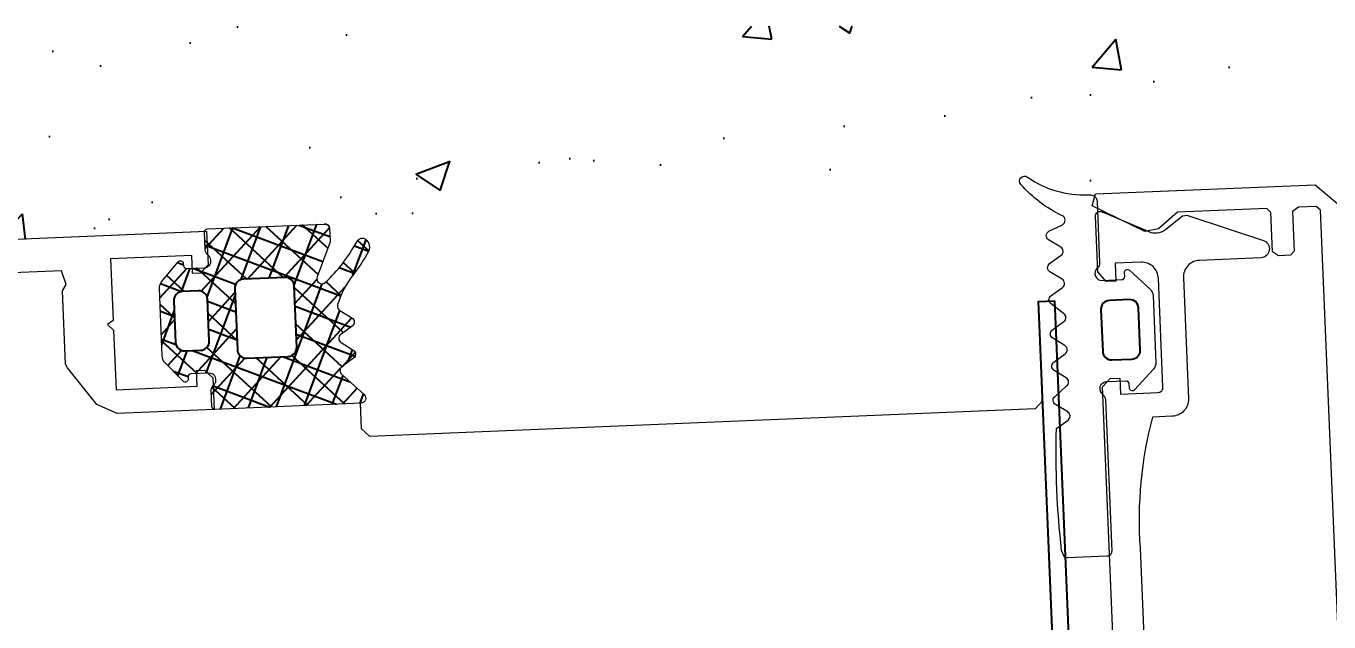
# Model space of a CAD drawing. Header units: millimetres. Extents: x -8689834 to 9419935, y 0 to 135940.
# Drawn here: x -52749.2 to -52669.1, y 114811.7 to 114848.3 of the extents above; entities that cross this region are included whole.
import ezdxf
from ezdxf import colors
from ezdxf.entities.mleader import LeaderData, LeaderLine
from ezdxf.math import Vec2, Vec3

# ---------------------------------------------------------------- set-up
doc = ezdxf.new("R2010")
doc.units = ezdxf.units.MM
doc.header["$MEASUREMENT"] = 0
doc.layers.get('0').update_dxf_attribs({"color": 250, "lineweight": 9})
doc.layers.add('АР_новое окно', color=155, linetype='Continuous')
doc.layers.add('Тонкая', color=7, linetype='Continuous')
for name, color, linetype, lineweight in [('АР_Окна', 4, 'Continuous', 0), ('АР_Отметки', 250, 'Continuous', 15), ('АР_Сущ Несущая стена', 216, 'Continuous', 30)]:
    doc.layers.add(name, color=color, linetype=linetype, lineweight=lineweight)
doc.layers.get('0').freeze()
doc.styles.add('ISOCPEUR', font='isocpeur.ttf', dxfattribs={"width": 0.7})

# ---------------------------------------------------------------- blocks, each defined once
blk = doc.blocks.new('_DotSmall')
at = {"color": 0, "linetype": 'ByBlock', "const_width": 0.5}
blk.add_lwpolyline([(-0.0625, 0, 1), (0.0625, 0, 1)], format="xyb", close=True, dxfattribs=at)
blk = doc.blocks.new('стойка витр.')
h = blk.add_hatch()
h.set_pattern_fill('ANSI37', scale=0.5, angle=-69.23283665521843)
h.set_pattern_definition([(335.7671633447816, (-69115.31625940584, 318510.9409690977), (0.6515825639889636, 1.447617495164233), []), (65.76716334478155, (-69115.31625940584, 318510.9409690977), (-1.447617495164233, 0.6515825639889636), [])])
edge = h.paths.add_edge_path()
edge.add_line((-22.69442369043827, 14.13646889062511), (-23.03581465108437, 15.03674084689555))
edge.add_arc((-23.43472203482704, 14.88552442783714), 0.426606969231953, 20.76054121617168, 72.29995807937499)
edge.add_arc((-23.17519432072194, 15.69843630689562), 0.4267278803337561, 110.7639791014305, 252.28796188313498, ccw=False)
edge.add_line((-23.32647754022037, 16.09744767434313), (-22.30045238576713, 16.48652534212306))
edge.add_arc((-22.23557122191811, 16.31559297980009), 0.1828317202011609, 20.74895968860318, 110.7853670150393, ccw=False)
edge.add_line((-22.06459766681655, 16.38036551539699), (-22.02136925791274, 16.26636916297139))
edge.add_arc((-21.85036169383434, 16.33121481389334), 0.1828894349477776, 200.7666051414026, 335.7779732891441)
edge.add_line((-21.68357339510112, 16.25618009645405), (-21.08991230116226, 17.78525728297245))
edge.add_arc((-21.70321396183568, 17.95657679537892), 0.6367804192309714, 344.3928406199507, 381.7248777476984)
edge.add_line((-21.1116628201562, 18.19228116337763), (-22.58147269752226, 22.06827310883818))
edge.add_arc((-23.18057156739388, 21.852472630542), 0.6367804192296693, 19.80944894391843, 57.14148607166609)
edge.add_line((-22.83507592984824, 22.38737642259366), (-24.29334917705273, 23.13834224954917))
edge.add_arc((-24.36844682475663, 22.97158227615987), 0.1828894349476184, 65.75635339884347, 200.7677215648203)
edge.add_line((-24.53945312526776, 22.90673329312267), (-24.49622471639304, 22.79273694081348))
edge.add_arc((-24.66715707872659, 22.7278557770023), 0.1828317201976129, -69.25104032206309, 20.78536700277641, ccw=False)
edge.add_line((-24.60238454316277, 22.55688222189201), (-25.62840969761601, 22.16780455411208))
edge.add_arc((-25.77973726672901, 22.56679910380675), 0.4267278803402734, 149.2463648073436, 290.7703475895543, ccw=False)
edge.add_arc((-26.51302534269302, 23.00322659508151), 0.4266069692186295, 329.2343686070108, 380.7737854734352)
edge.add_line((-26.11415292418678, 23.1545352198882), (-26.50320860397187, 24.18050239048171))
edge.add_arc((-26.6741821590871, 24.11572985494814), 0.1828317201915107, 20.74895966852365, 110.7853670116034)
edge.add_line((-26.73906332292245, 24.28666221726598), (-33.46508004333009, 21.73609814226074))
edge.add_arc((-33.37260125833668, 21.44478009969028), 0.3056444463767395, 107.6120180140902, 200.6882886899978)
edge.add_line((-33.6585366082727, 21.33680091994756), (-33.39916615508264, 20.65282280623796))
edge.add_arc((-33.11489203283651, 20.76049792175978), 0.3039830703862393, 200.7452912846324, 225.8123610097134)
edge.add_line((-33.32677140043234, 20.54252351805917), (-31.79381202385412, 18.90709041146329))
edge.add_arc((-32.0063560722166, 18.68866847666476), 0.3047673113958362, -108.86283880448178, 45.781400895661875, ccw=False)
edge.add_arc((-28.70749382052437, 27.75544220980088), 9.952967568180252, 231.9543329511108, 250.0411665169116, ccw=False)
edge.add_arc((-35.13741779119496, 19.64784166335459), 0.4002801790554734, 42.30928712460122, 119.2250395725891)
edge.add_arc((-34.91139847875967, 19.56672148584141), 0.6024183835395109, 134.3950067436913, 228.6478049676944)
edge.add_arc((-28.53884731806517, 27.80771469972205), 11.01872594929672, 232.0873456721725, 240.8889416158169)
edge.add_arc((-36.88860151399224, 12.8729826853881), 6.091684827127049, 40.75890454826748, 60.61437004968877, ccw=False)
edge.add_arc((-32.50226594848368, 16.64775385941913), 0.3047655738188228, -34.89587558046088, 41.60271899476669, ccw=False)
edge.add_line((-32.25229934006347, 16.47340148731018), (-32.76342180219945, 15.75802363698313))
edge.add_arc((-32.51342051808022, 15.58368567090239), 0.3047857747310843, 145.1100748179471, 256.4242518685471)
edge.add_line((-32.58496309185284, 15.28741547561367), (-31.72801335877739, 15.09082250765641))
edge.add_arc((-31.79955593254474, 14.79455231235153), 0.3047857747455557, -34.88992517811971, 76.42425187022229, ccw=False)
edge.add_line((-31.54955464840168, 14.62021434627968), (-32.06065512256464, 13.90477851201285))
edge.add_arc((-31.81065383841726, 13.73044054594722), 0.304785774745541, 145.1100748233031, 256.4242518693868)
edge.add_line((-31.88219641218893, 13.4341703506434), (-31.02524667911348, 13.23757738269342))
edge.add_arc((-31.09682011228135, 12.94126594878393), 0.3048331054871362, -24.2246592297883, 76.42043308581259, ccw=False)
edge.add_line((-30.81882951050648, 12.81618818287097), (-31.59985344059533, 11.12048939903616))
edge.add_arc((-31.32187980059053, 10.99539431777895), 0.3048247429134716, 155.7710645559098, 290.7402899417831)
edge.add_line((-31.21393143609748, 10.71032366952568), (-22.80062470957637, 13.90072279884771))
edge.add_arc((-22.86539724513609, 14.07169635396312), 0.1828317202009504, 290.7489596761703, 380.7489600455551)
edge = h.paths.add_edge_path(flags=16)
edge.add_line((-23.10434971895302, 21.04022295145114), (-22.19142218885827, 18.63276889372355))
edge.add_arc((-22.69773797682865, 18.4407695405971), 0.5414973949605305, -69.23283665472542, 20.767163345274582, ccw=False)
edge.add_line((-22.5057386237022, 17.93445375262672), (-23.43116100440966, 17.58352553217992))
edge.add_arc((-23.62316035752519, 18.08984132014666), 0.5414973949532591, 200.7671633443313, 290.7671633443313, ccw=False)
edge.add_line((-24.12947614549194, 17.89784196703113), (-25.04240367558668, 20.30529602475872))
edge.add_arc((-24.53608788761267, 20.4972953778888), 0.541497394965222, 110.76716334549809, 200.7671633454981, ccw=False)
edge.add_line((-24.72808724074275, 21.00361116586282), (-23.80266486003529, 21.35453938630963))
edge.add_arc((-23.6106655069234, 20.84822359833925), 0.5414973949553709, 20.767163343835023, 110.767163343835, ccw=False)
edge = h.paths.add_edge_path(flags=16)
edge.add_line((-26.85119390953332, 20.26120087689196), (-25.51269974335446, 16.73149769075098))
edge.add_arc((-26.01901553132848, 16.5394983376209), 0.541497394965222, -69.23283665450191, 20.76716334549809, ccw=False)
edge.add_line((-25.82701617819839, 16.03318254964688), (-28.23444912247942, 15.12026302596496))
edge.add_arc((-28.4264484756095, 15.62657881394625), 0.5414973949720253, 200.7671633452251, 290.76716334522513, ccw=False)
edge.add_line((-28.9327642635908, 15.43457946081617), (-30.27125842979876, 18.96428264696442))
edge.add_arc((-29.76494264181383, 19.15628200007632), 0.5414973949689773, 110.76716334328901, 200.767163343289, ccw=False)
edge.add_line((-29.95694199492573, 19.66259778806125), (-27.5495090506447, 20.57551731175045))
edge.add_arc((-27.35750969751825, 20.06920152376551), 0.541497394974137, 20.767163344728715, 110.76716334472869, ccw=False)
at = {"lineweight": 0, "ltscale": 100, "transparency": 33554687}
for points in [[(65.92687011216185, 59.2824299609274), (-26.6419368966599, 24.17953274302999), (-25.90703195796232, 22.24153677027789), (-25.27813291337225, 21.95846499659092), (-24.82208952034125, 22.13140062004823), (-25.21116718812846, 23.15742577453057), (-20.53714279274573, 24.92985650197079), (-19.19699615391437, 21.39579562939616), (-18.76855027934653, 21.29748815141647), (-18.98085410959902, 20.82581386800302), (-17.68393587967148, 17.40574934773758), (-22.35796027505421, 15.63331862029736), (-22.70380953396671, 16.54534742246324), (-23.1598529269977, 16.37241179900593), (-23.44292470067739, 15.74351275440858), (-22.75122618288151, 13.91945515007683), (-17.16517298531835, 16.03773513642955), (-16.24131551088067, 17.04008095841709), (-15.46667035139399, 19.81128934778826), (-15.4391308168415, 20.08251046122314), (-17.03864790883381, 24.30054944750736), (-17.39634782800567, 24.5561396704943), (-17.47095398549573, 25.44057095424068), (-13.70890040838276, 26.86717441076325)], [(-69.8438361948356, -5.633594956780144), (-69.21493715024553, -5.916666730459838), (-30.90838462579995, 8.609511357899464), (-30.62531285212026, 9.238410402496811), (-31.1873041553481, 10.72042096611403)], [(-68.58632373265573, -58.46540642052423), (-90.15068845250062, -1.598661102303595), (-90.00917455367744, -1.284153596119722), (-88.98317839115043, -0.8950869223335758), (-88.55468153662514, -0.9934413902010419), (-87.69009137133253, -3.273426419786119), (-87.37564184903749, -3.414962306625966), (-86.69163474338711, -3.155580859434849), (-86.43607351230457, -2.797891934278596), (-87.30066367759719, -0.5179069046935183), (-87.1591497787449, -0.2033993985096458), (-82.02911098225741, 1.741955958394101), (-80.54324021661887, 1.262233232868311), (-79.70200834979187, 1.450846736610401), (-77.34320693471818, 4.170836259007046), (-77.83057009245385, 4.768357554989052), (-90.48468705118285, -0.0301937209587777), (-91.4479567084054, -1.960141251613095)]]:
    blk.add_lwpolyline(points, dxfattribs=at)
at = {"color": 7, "lineweight": 0, "ltscale": 100, "transparency": 33554687}
for points in [[(-22.69442369043827, 14.13646889062511), (-23.03581465108437, 15.03674084689555, 0.2287523810762611), (-23.30501911480678, 15.29193636016134, -0.7101639231358212), (-23.32647754022037, 16.09744767434313), (-22.30045238576713, 16.48652534212306, -0.4143996870914876), (-22.06459766681655, 16.38036551539699), (-22.02136925791274, 16.26636916297139, 0.6682503890445888), (-21.68357339510112, 16.25618009645405), (-21.08991230116226, 17.78525728297245, 0.1643479059441302), (-21.1116628201562, 18.19228116337763), (-22.58147269752226, 22.06827310883818, 0.1643479059441302), (-22.83507592984824, 22.38737642259366), (-24.29334917705273, 23.13834224954917, 0.6682503891596868), (-24.53945312526776, 22.90673329312267), (-24.49622471639304, 22.79273694081348, -0.4143996870833266), (-24.60238454316277, 22.55688222189201), (-25.62840969761601, 22.16780455411208, -0.7101639231391418), (-26.14645609946456, 22.78500538597291, 0.2287523810910513), (-26.11415292418678, 23.1545352198882), (-26.50320860397187, 24.18050239048171, 0.4143996871765861), (-26.73906332292245, 24.28666221726598), (-33.46508004333009, 21.73609814226074, 0.4300281847644905), (-33.6585366082727, 21.33680091994756), (-33.39916615508264, 20.65282280623796, 0.1098139781175365), (-33.32677140043234, 20.54252351805917), (-31.79381202385412, 18.90709041146329, -0.8000358277039689), (-32.10488848172827, 18.40026861818478, -0.07908294790216032), (-34.84140179419774, 19.91728321780829, 0.3488032577412263), (-35.33285102594527, 19.99716969329165, 0.4361245879823007), (-35.30940773655311, 19.11450854978466, 0.03842309887939363), (-33.89950172111276, 18.18089248692559, -0.08685322061285544), (-32.2743724368047, 16.85010652759956, -0.3467629046601076), (-32.25229934006347, 16.47340148731018), (-32.76342180219945, 15.75802363698313, 0.5278770357902526), (-32.58496309185284, 15.28741547561367), (-31.72801335877739, 15.09082250765641, -0.5278770357776507), (-31.54955464840168, 14.62021434627968), (-32.06065512256464, 13.90477851201285, 0.5278770357650493), (-31.88219641218893, 13.4341703506434), (-31.02524667911348, 13.23757738269342, -0.4697389635461835), (-30.81882951050648, 12.81618818287097), (-31.59985344059533, 11.12048939903616, 0.667984424932516), (-31.21393143609748, 10.71032366952568), (-22.80062470957637, 13.90072279884771, 0.4142135642613711)], [(-74.06369480097783, 3.308391450875206, 0.5779496213016146), (-74.28822709678207, 3.786457927264564), (-75.21591578132939, 3.825837128097191, -0.615333828900983), (-75.41972296024323, 4.330405631961185, 0.1014034095220688), (-73.83454927545972, 7.11715754520992, 0.8870851218243345), (-74.38353605600423, 7.372048574252403, -0.1649969122064492), (-77.37516639285604, 4.905523520799761), (-77.48916274512885, 4.862295111939602, 0.4143043114941015), (-77.73690205768798, 4.311953389369592), (-76.39677740688785, 0.7779505007420084, 0.2286961432583318), (-76.12757003956358, 0.5227576163306367, -0.3190489133936659), (-75.8308042481076, 0.1276532846095506, -0.3190018552396916), (-76.10608007785049, -0.2827473570214352), (-77.2460725926212, -0.7150424396677408, -0.4143996870833266), (-77.48192731157178, -0.6088826129343943), (-77.5683841292921, -0.380889908366953, 0.6683385997492722), (-77.90615079682902, -0.370689789611788), (-78.61388821495348, -1.942959389103635, 0.1988829373258806), (-78.62659800215624, -2.362689632165711), (-77.15678812476108, -6.238681577618991, 0.1988829373551211), (-76.86896414318471, -6.544446800158767), (-75.29665854779887, -7.25210424636316, 0.6683385997492723), (-75.05058378231479, -7.020506375207333), (-75.13704060006421, -6.792513670639892, -0.4143996870833266), (-75.03088077326538, -6.556658951718418), (-73.89088825849467, -6.124363869072113, -0.7102015621310012), (-73.37286607688293, -6.741579856578028, 0.2286961432583318), (-73.40517316877958, -7.111109647914418), (-70.10181337440736, -15.82230158713355, 0.414362099440266), (-69.70872084749863, -15.99923473002855), (-67.42870682594366, -15.13463357074215, 0.1511707915363169), (-67.28675684856717, -15.02397433044825), (-67.28408048482379, -14.56993261339812, 0.03540799054371244), (-69.94453478069045, -7.554127657436766), (-70.80145552181057, -7.357523695485725, -0.527867958552825), (-70.9799117797229, -6.88692200143123), (-70.46881830951315, -6.171555145097955, 0.5278679585528249), (-70.64727456742548, -5.700953451043461), (-71.54744570542243, -5.39029515288712, -0.527867958552825), (-71.72590196330566, -4.91969345882535), (-71.21480849309592, -4.20432660249935, 0.5278679585528249), (-71.39326475097914, -3.733724908495788), (-72.25018549209926, -3.537120946544746, -0.527867958552825), (-72.4286417500116, -3.066519252482976), (-71.91757026780397, -2.351094412268139, 0.5278679585717272), (-72.0960265256872, -1.880492718206369), (-72.95294726680731, -1.683888756255328, -0.5278679585717273), (-73.13140352474875, -1.213287062200834), (-72.66353846338461, -0.3839238536165794, 0.5278679585528249), (-72.84199472126784, 0.08667784044519067), (-73.69893745039008, 0.2833397862850688, -0.5278679585717273), (-73.8773937083024, 0.753941480339563), (-73.36630023809266, 1.469308336665563, 0.5278679585717272), (-73.5447564960632, 1.939910030763713), (-74.40167723721243, 2.136513992714754, -0.5278679585528251), (-74.58013349509565, 2.607115686776524)]]:
    blk.add_lwpolyline(points, format="xyb", close=True, dxfattribs=at)
for points in [[(-26.73906332292245, 24.28666221726598), (-26.73906332292245, 24.28666221726598)], [(-22.80062470957637, 13.90072279884771), (-22.80062470957637, 13.90072279884771)], [(-72.00534459005576, 0.06645459306309931), (-72.91737339223619, -0.2793946658493951)]]:
    blk.add_lwpolyline(points, dxfattribs=at)
at = {"color": 7}
for points in [[(-23.10434971895302, 21.04022295145114), (-22.19142218885827, 18.63276889372355, -0.414213562373095), (-22.5057386237022, 17.93445375262672), (-23.43116100440966, 17.58352553217992, -0.414213562373095), (-24.12947614549194, 17.89784196703113), (-25.04240367558668, 20.30529602475872, -0.414213562373095), (-24.72808724074275, 21.00361116586282), (-23.80266486003529, 21.35453938630963, -0.414213562373095)], [(-26.85119390953332, 20.26120087689196), (-25.51269974335446, 16.73149769075098, -0.414213562373095), (-25.82701617819839, 16.03318254964688), (-28.23444912247942, 15.12026302596496, -0.414213562373095), (-28.9327642635908, 15.43457946081617), (-30.27125842979876, 18.96428264696442, -0.414213562373095), (-29.95694199492573, 19.66259778806125), (-27.5495090506447, 20.57551731175045, -0.414213562373095)], [(-75.33468511578394, -1.905527627641277), (-74.42175758568919, -4.312981685368868, -0.414213562373095), (-74.73607402053312, -5.011296826465696), (-75.88953189010499, -5.44869808882504, -0.414213562373095), (-76.58784703121637, -5.134381653973833), (-77.50077456128201, -2.726927596246242, -0.414213562373095), (-77.18645812643808, -2.028612455142138), (-76.03300025686622, -1.591211192782794, -0.414213562373095)]]:
    blk.add_lwpolyline(points, format="xyb", close=True, dxfattribs=at)
at = {"lineweight": 0, "ltscale": 100, "transparency": 33554687}
blk.add_lwpolyline([(-59.28629948117305, -43.93455252060812), (-73.55412178576807, -6.30930235532287), (-74.18304982228437, -6.026241575636959), (-74.75303158370662, -6.242383619959583), (-74.40718232482322, -7.154412422125461), (-76.57319999407628, -7.975785172551696, -0.414362099391309), (-76.9662925209559, -7.798852029714908), (-79.34394296052051, -1.52882071842032, -0.4143260923197838), (-78.74236241533072, -0.1922330582674476), (-77.26035185172805, 0.3697582449676702), (-76.87127418394084, -0.6562669095073943), (-76.3012924225186, -0.4401248651847709), (-76.06142006575828, 0.3027815256646136), (-77.27188147796551, 3.494853341355338, 0.5512236456822476), (-77.7769173583074, 3.597680757055059), (-79.92338595120236, 1.349376512123854, -0.2673491356416615), (-80.91622193696094, 1.059369939495809), (-82.0875922003761, 1.397509788286698, 0.2496293600316565), (-82.58705019962508, 1.269536347390385), (-86.19986947378493, -1.925987660470128, 0.8270430078467679), (-85.63532520958688, -2.84412238272489), (-82.10129332900397, -1.503986737930973, -0.4143260923197836), (-80.76472567670862, -2.105611734441482), (-78.12768279598095, -9.059679143334506, 0.4143260923033303), (-76.7911151413573, -9.661304145942267), (-75.65109363460215, -9.228998069294903, -0.08279896819570452), (-71.78454054114991, -16.33338165576424), (-68.2828855071275, -25.56749207813118)], format="xyb", dxfattribs=at)
blk.add_lwpolyline([(-72.91737339223619, -0.2793946658493951), (-54.81141330953687, -48.02608389785019), (-53.89938450735644, -47.68023463893769), (-72.00534459005576, 0.06645459306309931)], close=True)
at = {"color": 7, "lineweight": 0, "ltscale": 100, "transparency": 33554687}
blk.add_arc((-33.37357679728302, 21.44486016019073), 0.304760386648688, 110.7561904730667, 200.7778938289061, dxfattribs=at)
blk = doc.blocks.new('A$Cec9b444d')
at = {"layer": 'АР_новое окно'}
h = blk.add_hatch(dxfattribs=at)
h.set_pattern_fill('ANSI37', color=256, scale=0.4999999999999999, angle=24.59291897554258)
h.set_pattern_definition([(69.59291897554259, (-312533.4256309916, -91758.61839273755), (-1.487866758978935, 0.5535420106238736), []), (159.5929189755425, (-312533.4256309916, -91758.61839273755), (-0.5535420106238738, -1.487866758978935), [])])
edge = h.paths.add_edge_path()
edge.add_line((6548.451543394764, 2238.445642179062), (6548.411292953318, 2239.407628293973))
edge.add_arc((6548.837524924576, 2239.425511606693), 0.426606969230795, 130.8631193106455, 182.402536173819, ccw=False)
edge.add_arc((6548.279159500191, 2240.070808755573), 0.4267278803331276, 310.8751155085644, 452.3990982904126)
edge.add_line((6548.261296701107, 2240.497162604228), (6547.164936934255, 2240.451289837502))
edge.add_arc((6547.172522067331, 2240.268615527143), 0.1828317201942392, 92.37771037387427, 182.4141177003121)
edge.add_line((6546.989852613653, 2240.260914319286), (6546.994949299698, 2240.139103451585))
edge.add_arc((6546.812219818644, 2240.131456087688), 0.1828894349619838, -132.61489588426417, 2.3964722633974134, ccw=False)
edge.add_line((6546.688391359247, 2239.996863895997), (6545.541124098359, 2241.169164356219))
edge.add_arc((6546.03759845924, 2241.567915546037), 0.6367804192920743, 181.4381996426683, 218.7702367704202, ccw=False)
edge.add_line((6545.401018639514, 2241.55193319603), (6545.227726129679, 2245.69362661085))
edge.add_arc((6545.863416062311, 2245.730877273636), 0.6367804192392239, 146.0215913215114, 183.353628449271, ccw=False)
edge.add_line((6545.335367020553, 2246.086761400601), (6546.380695375988, 2247.350802209357))
edge.add_arc((6546.515334283268, 2247.227024545505), 0.1828894349669478, 2.3953558180173786, 137.4067239839457, ccw=False)
edge.add_line((6546.698063913306, 2247.234668348798), (6546.703160599324, 2247.11285748121))
edge.add_arc((6546.885834909646, 2247.120442614361), 0.1828317201596406, 182.3777103978586, 272.4141177228796)
edge.add_line((6546.893536117574, 2246.937773160721), (6547.989895884453, 2246.983645927334))
edge.add_arc((6547.972080475158, 2247.410001758865), 0.4267278803749426, 272.3927298041481, 413.916712586526)
edge.add_arc((6548.474588932293, 2248.099686910254), 0.4266069692122565, 182.3892919169225, 233.92870878341319, ccw=False)
edge.add_line((6548.048352838608, 2248.081902124042), (6548.002482664331, 2249.178199932186))
edge.add_arc((6548.185152117981, 2249.185901140067), 0.1828317201684116, 92.3777103656563, 182.4141177085033, ccw=False)
edge.add_line((6548.177566984933, 2249.368575450402), (6555.364656006614, 2249.66929029583))
edge.add_arc((6555.394221839319, 2249.365079202822), 0.305644446330617, 2.474788707097389, 95.55105938295537, ccw=False)
edge.add_line((6555.699581216659, 2249.37827686335), (6555.730161332851, 2248.647411657844))
edge.add_arc((6555.426448873583, 2248.63458788721), 0.3039830702646786, -22.649283628637875, 2.417786096509303, ccw=False)
edge.add_line((6555.706988562623, 2248.5175272624), (6554.940899378238, 2246.410939201619))
edge.add_arc((6555.222226203743, 2246.293728573489), 0.3047673113956771, 157.3816764940331, 312.0259161941805)
edge.add_arc((6548.622877420103, 2253.332014850413), 9.952967568207473, 313.1219108744432, 331.2087444402439)
edge.add_arc((6557.723599636435, 2248.407183479588), 0.4002801790498829, 83.93803781351778, 160.8537902615971, ccw=False)
edge.add_arc((6557.547708546624, 2248.243697892138), 0.6024183835293704, -25.484727576248872, 68.76807064779598, ccw=False)
edge.add_arc((6548.447264319586, 2253.313736582851), 11.01872594966432, 322.2741357768159, 331.0757317204602, ccw=False)
edge.add_arc((6561.998506221537, 2242.867279844155), 6.091684826941774, 142.5487073405098, 162.4041728419304)
edge.add_arc((6556.480953075582, 2244.612400008807), 0.3047655738086504, 161.5603583962118, 238.0589529714075)
edge.add_line((6556.319717943689, 2244.353778108685), (6557.071031851974, 2243.897117346932))
edge.add_arc((6556.909759173021, 2243.638495051894), 0.3047857747129721, -53.261174478714395, 58.053002572099615, ccw=False)
edge.add_line((6557.092072367689, 2243.3942487264), (6556.381531947649, 2242.876422547476))
edge.add_arc((6556.563845142314, 2242.63217622197), 0.304785774720753, 126.7388255193569, 238.0530025677395)
edge.add_line((6556.402572463337, 2242.373553926938), (6557.153888964064, 2241.916831206488))
edge.add_arc((6556.992616285055, 2241.65820891139), 0.3047857747936488, -53.26117447681611, 58.05300256926603, ccw=False)
edge.add_line((6557.17492947978, 2241.413962585838), (6556.464389059714, 2240.896136407027))
edge.add_arc((6556.646746847417, 2240.651864305688), 0.3048331055332871, 126.7426443079046, 227.3877366234162)
edge.add_line((6556.440364621333, 2240.427521712796), (6557.825431740102, 2239.175730268071))
edge.add_arc((6557.619071919477, 2238.951378427537), 0.3048247429575804, -87.57721254543412, 47.392012840440714, ccw=False)
edge.add_line((6557.631957781217, 2238.646826168498), (6548.6419140564, 2238.270673932097))
edge.add_arc((6548.6342128485, 2238.453343385784), 0.1828317202055253, 182.4141173443002, 272.4141177137184, ccw=False)
edge = h.paths.add_edge_path(flags=16)
edge.add_line((6546.112836551766, 2244.954122015627), (6546.220471903409, 2242.381635602362))
edge.add_arc((6546.761495928793, 2242.404272577622), 0.5414973949076394, 182.3959140496314, 272.3959140496775)
edge.add_line((6546.784132904054, 2241.863248552238), (6547.772993519362, 2241.904623449128))
edge.add_arc((6547.750356544166, 2242.445647474536), 0.5414973949285851, 272.3959140427484, 362.3959140428485)
edge.add_line((6548.291380569573, 2242.468284449733), (6548.183745217942, 2245.040770863001))
edge.add_arc((6547.642721192489, 2245.018133887785), 0.5414973949748565, 2.395914044662461, 92.39591404475459)
edge.add_line((6547.620084217272, 2245.559157913239), (6546.631223601948, 2245.517783016344))
edge.add_arc((6546.653860577216, 2244.976758990894), 0.5414973949733509, 92.39591405006294, 182.3959140500629)
edge = h.paths.add_edge_path(flags=16)
edge.add_line((6549.864071890762, 2245.711717034527), (6550.021882106246, 2241.940050671968))
edge.add_arc((6550.562906131702, 2241.962687647185), 0.5414973949776016, 182.3959140446985, 272.3959140446524)
edge.add_line((6550.585543106919, 2241.42166362173), (6553.158006959387, 2241.529298029349))
edge.add_arc((6553.135369984131, 2242.070322054817), 0.541497394991523, 272.3959140488266, 362.3959140488768)
edge.add_line((6553.676394009599, 2242.092959030074), (6553.518583794114, 2245.864625392754))
edge.add_arc((6552.977559768718, 2245.841988417477), 0.5414973949192282, 2.395914051313867, 92.39591405126782)
edge.add_line((6552.954922793442, 2246.383012442871), (6550.38245894097, 2246.275378035251))
edge.add_arc((6550.405095916228, 2245.734354009785), 0.5414973949893273, 92.395914049029, 182.395914049029)
at = {"layer": 'АР_новое окно', "lineweight": 0, "ltscale": 100, "transparency": 33554687}
for points in [[(6599.939105890491, 2248.696504763134, -0.5779496213016146), (6599.957491198389, 2249.224353499256), (6600.794908192664, 2249.62546420042, 0.615333828900983), (6600.783814496111, 2250.169526394583, -0.1014034095220688), (6598.230255705974, 2252.108108180962, -0.8870851218243345), (6598.634726856899, 2252.558395877861, 0.1649969122064492), (6602.35540535915, 2251.467456193717), (6602.477216226735, 2251.47255287969, -0.4143043114941015), (6602.921461679869, 2251.06402288571), (6603.079464131609, 2247.287762073524, -0.2286961432583318), (6602.9323378339, 2246.947247951338, 0.3190489133936659), (6602.814908724154, 2246.467260688883, 0.3190018552396916), (6603.229425191936, 2246.198222462989), (6604.447564846977, 2246.249190619536, 0.4143996870833266), (6604.622649167579, 2246.439566137753), (6604.612455795542, 2246.683187872809, -0.6683385997492722), (6604.91898254677, 2246.825426105775), (6606.188120041545, 2245.658286882754, -0.1988829373258806), (6606.364905968894, 2245.277390897576), (6606.538198478745, 2241.135697482641, -0.1988829373551211), (6606.393848875224, 2240.741364872268), (6605.22664510107, 2239.472286743834, -0.6683385997492723), (6604.909307754459, 2239.58842189158), (6604.899114382422, 2239.832043626755, 0.4143996870833266), (6604.708738864118, 2240.007127947351), (6603.490599209062, 2239.9561597908, 0.7102015621310012), (6603.257116917832, 2239.184934418077, -0.2286961432583318), (6603.432174068328, 2238.857900767051), (6603.821644515197, 2229.549551627407, -0.414362099440266), (6603.529836131303, 2229.232258484064), (6601.093525841768, 2229.130320874804, -0.1511707915363169), (6600.919490833386, 2229.176223809392), (6600.73843312358, 2229.592612029039, -0.03540799054371244), (6600.424762077177, 2237.089354435918), (6601.135271517862, 2237.60717931858, 0.527867958552825), (6601.114231291307, 2238.110041028505), (6600.362948362374, 2238.566703086401, -0.5278679585528249), (6600.341908135821, 2239.069564796326), (6601.04731829807, 2239.709262505277, 0.527867958552825), (6601.026278071489, 2240.212124215195), (6600.274995142569, 2240.668786273095, -0.5278679585528249), (6600.253954915986, 2241.171647983013), (6600.964464356672, 2241.689472865675, 0.527867958552825), (6600.943424130117, 2242.1923345756), (6600.192138608784, 2242.649058592201, -0.5278679585717272), (6600.171098382199, 2243.151920302118), (6600.881607822887, 2243.669745184781, 0.5278679585717273), (6600.86056759636, 2244.172606894713), (6600.104187981394, 2244.751079820193, -0.5278679585528249), (6600.083147754812, 2245.253941530111), (6600.793654603081, 2245.771828371475, 0.5278679585717273), (6600.772614376528, 2246.274690081399), (6600.02133144761, 2246.731352139299, -0.5278679585717272), (6600.000291221097, 2247.234213849233), (6600.710800661784, 2247.752038732016, 0.5278679585528251), (6600.689760435227, 2248.254900441821)], [(6548.451543394764, 2238.445642179062), (6548.411292953318, 2239.407628293973, -0.2287523810762611), (6548.558415547439, 2239.748143690948, 0.7101639231358212), (6548.261296701107, 2240.497162604228), (6547.164936934255, 2240.451289837502, 0.4143996870914876), (6546.989852613653, 2240.260914319286), (6546.994949299698, 2240.139103451585, -0.6682503890445888), (6546.688391359247, 2239.996863895997), (6545.541124098359, 2241.169164356219, -0.1643479059441302), (6545.401018639514, 2241.55193319603), (6545.227726129679, 2245.69362661085, -0.1643479059441302), (6545.335367020553, 2246.086761400601), (6546.380695375988, 2247.350802209357, -0.6682503891596868), (6546.698063913306, 2247.234668348798), (6546.703160599324, 2247.11285748121, 0.4143996870833266), (6546.893536117574, 2246.937773160721), (6547.989895884453, 2246.983645927334, 0.7101639231391418), (6548.223406404954, 2247.75486689323, -0.2287523810910513), (6548.048352838608, 2248.081902124042), (6548.002482664331, 2249.178199932186, -0.4143996871765861), (6548.177566984933, 2249.368575450402), (6555.364656006614, 2249.66929029583, -0.4300281847644905), (6555.699581216659, 2249.37827686335), (6555.730161332851, 2248.647411657844, -0.1098139781175365), (6555.706988562623, 2248.5175272624), (6554.940899378238, 2246.410939201619, 0.8000358277039689), (6555.426257763672, 2246.067334588039, 0.07908294790216032), (6557.345461075705, 2248.538467334762, -0.3488032577412263), (6557.765870793176, 2248.805225400808, -0.4361245879823007), (6558.091511625516, 2247.984495036826, -0.03842309887939363), (6557.162496953734, 2246.571552835245, 0.08685322061285544), (6556.19183496043, 2244.708799025762, 0.3467629046601076), (6556.319717943689, 2244.353778108685), (6557.071031851974, 2243.897117346932, -0.5278770357902526), (6557.092072367689, 2243.3942487264), (6556.381531947649, 2242.876422547476, 0.5278770357776507), (6556.402572463337, 2242.373553926938), (6557.153888964064, 2241.916831206488, -0.5278770357650493), (6557.17492947978, 2241.413962585838), (6556.464389059714, 2240.896136407027, 0.4697389635461835), (6556.440364621333, 2240.427521712796), (6557.825431740102, 2239.175730268071, -0.667984424932516), (6557.631957781217, 2238.646826168498), (6548.6419140564, 2238.270673932097, -0.4142135642613711)]]:
    blk.add_lwpolyline(points, format="xyb", close=True, dxfattribs=at)
for points in [[(6619.201964706165, 2189.74783244971), (6616.65949785852, 2250.512825753261), (6616.405680158926, 2250.74631607508), (6615.309351371398, 2250.700444604608), (6614.954083753788, 2250.441469556443), (6615.056020066797, 2248.005190246279), (6614.82259170372, 2247.751375139052), (6614.09169551892, 2247.72079372673), (6613.716038564789, 2247.949124107491), (6613.614102251781, 2250.385403417656), (6613.360284552157, 2250.618893739468), (6607.878578655816, 2250.389533794706), (6606.701184102053, 2249.36401544263), (6605.853573735699, 2249.206526476632), (6602.615011064534, 2250.779421559826), (6602.828052683468, 2251.520480137387), (6616.349616612584, 2252.086235618392), (6617.994380082107, 2250.690764718341)], [(6449.215957556616, 2245.093199592735), (6548.13040934276, 2249.231877156003), (6548.217055597699, 2247.161030448478), (6547.75019887152, 2246.653400234138), (6547.262893442533, 2246.6330108975), (6547.217020675839, 2247.729370664465), (6542.222589229186, 2247.520398759974), (6542.380594273341, 2243.744075988968), (6542.025355042697, 2243.485164195772), (6542.406077703476, 2243.135021651159), (6542.558986061643, 2239.480509747747), (6547.553417508296, 2239.689481652237), (6547.51264142762, 2240.664030551615), (6547.999946856634, 2240.684419888139), (6548.507577071059, 2240.217563161921), (6548.589129232369, 2238.268465363396), (6542.620148886406, 2238.018717378262), (6541.376492229389, 2238.576864222066), (6539.574238497655, 2240.819976467822), (6539.442234258032, 2241.058501516906), (6539.253649097683, 2245.565689493299), (6539.481978182336, 2245.941377426818), (6539.202679644971, 2246.783860127851), (6535.182735138878, 2246.615661711592)], [(6548.177566984933, 2249.368575450402), (6548.177566984933, 2249.368575450402)], [(6599.321895621155, 2244.90625257312), (6600.296444520465, 2244.947028653764)], [(6599.57674029233, 2238.815461359544), (6599.10988356615, 2238.307831145203), (6558.177394910321, 2236.595175720735), (6557.669764695924, 2237.062032446841), (6557.603505185099, 2238.645635684023)], [(6548.6419140564, 2238.270673932097), (6548.6419140564, 2238.270673932097)]]:
    blk.add_lwpolyline(points, dxfattribs=at)
blk.add_lwpolyline([(6604.935920217602, 2199.449179819476), (6603.253725278504, 2239.653662448898), (6603.720612984007, 2240.161293959492), (6604.329667321845, 2240.186777389695), (6604.370443402522, 2239.212228490437), (6606.684942824486, 2239.309069413608, 0.414362099391309), (6606.976751208367, 2239.626362556946), (6606.696423107072, 2246.326208108336, 0.4143260923197838), (6605.617590452052, 2247.318420700623), (6604.03398721489, 2247.252161189775), (6604.07985998157, 2246.155801422926), (6603.470805643718, 2246.130317992721), (6602.958047763923, 2246.718984290266), (6602.815332777835, 2250.129874458513, -0.5512236456822476), (6603.239210102969, 2250.423068474617), (6606.097019133974, 2249.200314639889, 0.2673491356416615), (6607.12389557631, 2249.324217339476), (6608.067833380102, 2250.095857329253, -0.2496293600316565), (6608.577367868221, 2250.174661516938), (6613.155912041436, 2248.657832572541, -0.8270430078467679), (6612.998024097772, 2247.591646382596), (6609.22173230623, 2247.433642634549, 0.4143260923197836), (6608.229555593913, 2246.354776981652), (6608.540466403817, 2238.924004266056, -0.4143260923033303), (6607.548289691799, 2237.845138606527), (6606.330119057333, 2237.794169153822, 0.08279896819570452), (6605.569758482407, 2229.741570146997), (6605.982608197724, 2219.87445616253)], format="xyb", dxfattribs=at)
at = {"layer": 'АР_новое окно'}
for points in [[(6549.864071890762, 2245.711717034527), (6550.021882106246, 2241.940050671968, 0.414213562373095), (6550.585543106919, 2241.42166362173), (6553.158006959387, 2241.529298029349, 0.414213562373095), (6553.676394009599, 2242.092959030074), (6553.518583794114, 2245.864625392754, 0.414213562373095), (6552.954922793442, 2246.383012442871), (6550.38245894097, 2246.275378035251, 0.414213562373095)], [(6546.112836551766, 2244.954122015627), (6546.220471903409, 2242.381635602362, 0.414213562373095), (6546.784132904054, 2241.863248552238), (6547.772993519362, 2241.904623449128, 0.414213562373095), (6548.291380569573, 2242.468284449733), (6548.183745217942, 2245.040770863001, 0.414213562373095), (6547.620084217272, 2245.559157913239), (6546.631223601948, 2245.517783016344, 0.414213562373095)], [(6603.158532975911, 2244.402828275617), (6603.266168327554, 2241.830341862353, 0.414213562373095), (6603.829829328198, 2241.311954812227), (6605.062357395863, 2241.363524993941, 0.414213562373095), (6605.580744446072, 2241.927185994664), (6605.473109094415, 2244.499672407926, 0.414213562373095), (6604.909448093729, 2245.018059458161), (6603.676920026093, 2244.966489276335, 0.414213562373095)]]:
    blk.add_lwpolyline(points, format="xyb", close=True, dxfattribs=at)
blk.add_lwpolyline([(6600.296444520465, 2244.947028653764), (6602.431160931216, 2193.927276508387), (6601.456612031932, 2193.886500427629), (6599.321895621155, 2244.90625257312)], close=True, dxfattribs=at)
at = {"layer": 'АР_новое окно', "lineweight": 0, "ltscale": 100, "transparency": 33554687}
blk.add_arc((6555.395087247319, 2249.365536537318), 0.3047603866486879, 2.385183564763677, 92.40688691944533, dxfattribs=at)
at = {"layer": 'АР_новое окно', "xscale": -1, "rotation": 23.16307739127605}
blk.add_blockref('стойка витр.', (6533.147112819702, 2216.521887388638), dxfattribs=at)

msp = doc.modelspace()

# ---------------------------------------------------------------- hatches: boundary and pattern name
at = {"layer": 'Тонкая', "ltscale": 500}
h = msp.add_hatch(dxfattribs=at)
h.set_pattern_fill('AR-CONC', color=256, scale=3)
h.set_pattern_definition([(49.99999999999999, (-134938.1560154673, 0), (21.5178054780226, -1.882564049477853), [2.25, -24.75]), (355, (-134938.1560154673, 0), (-4.16254000839, 22.56576401100035), [1.8, -19.8]), (100.45144446, (-134936.3628650373, -0.15688032), (17.35526540181336, 20.68319972905888), [1.91220576, -21.03426335999999]), (46.18420000000001, (-134938.1560154673, 6), (32.01723992014717, -4.965578423792296), [3.375, -37.125]), (96.63563549, (-134935.4879131173, 5.586200789999999), (28.03985837022685, 29.22355802323651), [2.86831026, -31.55141279999999]), (351.1841639899999, (-134938.1560154673, 6), (28.03985835164319, 29.2235580080997), [2.7, -29.70000003]), (21, (-134935.1560154673, 4.5), (17.90721156355385, -12.07856671996016), [2.25, -24.75]), (326.0000000000001, (-134935.1560154673, 4.5), (7.299459957647452, 21.75450135140559), [1.8, -19.8]), (71.45144474, (-134933.6637478473, 3.49345278), (25.20667130189914, 9.675934584190614), [1.9122057, -21.03426336]), (37.50000000000001, (-134938.1560154673, 0), (0.3647956595187201, 9.986815614939346), [0, -19.56, 0, -20.1, 0, -19.875]), (7.499999999999999, (-134938.1560154673, 0), (7.892086123264458, 11.83235135647081), [0, -11.46, 0, -19.11, 0, -7.574999999999999]), (327.5, (-134944.8460154673, 0), (16.01467308517227, -0.6766461520313927), [0, -7.5, 0, -23.4, 0, -31.05]), (317.5, (-134947.8460154673, 0), (17.49558508027159, 3.003149469969532), [0, -9.75, 0, -15.54, 0, -22.05])])
h.paths.add_polyline_path([(-52669.68570857772, 114848.3405863812), (-52837.03388951093, 114848.3405863812), (-52837.18011902887, 114831.5863921156), (-52738.24709398394, 114835.6687966942), (-52738.24736684078, 114835.6753177557, -0.4142135623743471), (-52738.07233812044, 114835.8656328178), (-52730.86750014582, 114836.1670902932, -0.3088059224769913), (-52730.5758132589, 114835.9853469214), (-52687.17719748834, 114837.7761615421, -0.03705306471471651), (-52688.01960865811, 114838.6051877132, -0.8870228210616093), (-52687.61513351428, 114839.0554650075, 0.1698666176977013), (-52683.78059840554, 114837.9692030862, -0.1314500074677691), (-52683.56447936408, 114837.9252379199), (-52683.44693522477, 114837.9300882995), (-52683.42179438408, 114838.0175399239), (-52669.79329834921, 114838.587769549)])

# ---------------------------------------------------------------- linework, layer by layer
at = {"layer": 'АР_Сущ Несущая стена', "lineweight": 18, "ltscale": 100}
msp.add_arc((-62199.59225600528, 115505.8737578681), 9805.264059527553, 273.2047159642141, 356.1549052783884, dxfattribs=at)

# ---------------------------------------------------------------- block references
at = {"layer": 'АР_Окна', "ltscale": 100}
msp.add_blockref('A$Cec9b444d', (-59286.24984706755, 112586.4970597865), dxfattribs=at)

# ---------------------------------------------------------------- leaders
at = {"layer": 'АР_Отметки'}
ml = msp.add_multileader_mtext('Standard', dxfattribs=at)
ml.set_content('0,000', color=256, style='ISOCPEUR')
ml.set_leader_properties(color=256, linetype='Continuous', lineweight=-1)
ml.set_arrow_properties(name='DOTSMALL')
ml.build(insert=Vec2(0, 0))
ml.multileader.update_dxf_attribs({"has_text_frame": 1, "text_left_attachment_type": 4, "text_right_attachment_type": 4, "dogleg_length": 100, "arrow_head_size": 180})
ctx = ml.context
ctx.base_point, ctx.char_height, ctx.arrow_head_size, ctx.landing_gap_size, ctx.plane_origin = Vec3(-187276.7997699445, 132110.0850587329), 250, 180, 50, Vec3(-190337.1672303383, 129966.6923522141)
ctx.left_attachment, ctx.right_attachment = 4, 4
notes = []
notes.append((ctx, [(0, (0, 0, 0), (0, 0), (1, 0), 1, [])]))
ctx.mtext.insert, ctx.mtext.width, ctx.mtext.line_spacing_style, ctx.mtext.flow_direction = Vec3(-187226.7997699445, 132443.4183920662), 852.6970314602484, 2, 5
ml = msp.add_multileader_mtext('Standard', dxfattribs=at)
ml.set_content('-1,200', color=256, style='ISOCPEUR')
ml.set_leader_properties(color=256, linetype='Continuous', lineweight=-1)
ml.set_arrow_properties(name='DOTSMALL')
ml.build(insert=Vec2(0, 0))
ml.multileader.update_dxf_attribs({"has_text_frame": 1, "text_left_attachment_type": 4, "text_right_attachment_type": 4, "dogleg_length": 100, "arrow_head_size": 180})
ctx = ml.context
ctx.base_point, ctx.char_height, ctx.arrow_head_size, ctx.landing_gap_size, ctx.plane_origin = Vec3(-177720.7590341442, 129646.8906015264), 250, 180, 50, Vec3(-177813.3264161965, 129547.8815566983)
ctx.left_attachment, ctx.right_attachment = 4, 4
notes.append((ctx, [(0, (0, 0, 0), (0, 0), (1, 0), 1, [])]))
ctx.mtext.insert, ctx.mtext.width, ctx.mtext.line_spacing_style, ctx.mtext.flow_direction = Vec3(-177670.7590341442, 129980.2239348597), 852.6970314602484, 2, 5
ml = msp.add_multileader_mtext('Standard', dxfattribs=at)
ml.set_content('0,000', color=256, style='ISOCPEUR')
ml.set_leader_properties(color=256, linetype='Continuous', lineweight=-1)
ml.set_arrow_properties(name='DOTSMALL')
ml.build(insert=Vec2(0, 0))
ml.multileader.update_dxf_attribs({"has_text_frame": 1, "text_left_attachment_type": 4, "text_right_attachment_type": 4, "dogleg_length": 100, "arrow_head_size": 180})
ctx = ml.context
ctx.base_point, ctx.char_height, ctx.arrow_head_size, ctx.landing_gap_size, ctx.plane_origin = Vec3(-185687.6166469539, 129607.0397730947), 250, 180, 50, Vec3(-188747.9841073476, 127463.6470665759)
ctx.left_attachment, ctx.right_attachment = 4, 4
notes.append((ctx, [(0, (0, 0, 0), (0, 0), (1, 0), 1, [])]))
ctx.mtext.insert, ctx.mtext.width, ctx.mtext.line_spacing_style, ctx.mtext.flow_direction = Vec3(-185637.6166469539, 129940.373106428), 852.6970314602484, 2, 5
ml = msp.add_multileader_mtext('Standard', dxfattribs=at)
ml.set_content('Л.4', color=256, style='ISOCPEUR')
ml.set_leader_properties(color=256, linetype='Continuous', lineweight=-1)
ml.set_arrow_properties(name='DOTSMALL')
ml.build(insert=Vec2(0, 0))
ml.multileader.update_dxf_attribs({"has_text_frame": 1, "text_left_attachment_type": 4, "text_right_attachment_type": 4, "dogleg_length": 100, "arrow_head_size": 180})
ctx = ml.context
ctx.base_point, ctx.char_height, ctx.arrow_head_size, ctx.landing_gap_size, ctx.plane_origin = Vec3(-184816.2837050096, 129601.5848165639), 250, 180, 50, Vec3(-159580.3663713892, 117978.4653365304)
ctx.left_attachment, ctx.right_attachment = 4, 4
notes.append((ctx, [(0, (0, 0, 0), (0, 0), (1, 0), 1, [])]))
ctx.mtext.insert, ctx.mtext.width, ctx.mtext.line_spacing_style, ctx.mtext.flow_direction = Vec3(-184766.2837050096, 129934.9181498972), 852.6970314602484, 2, 5
ml = msp.add_multileader_mtext('Standard', dxfattribs=at)
ml.set_content('-1,140', color=256, style='ISOCPEUR')
ml.set_leader_properties(color=256, linetype='Continuous', lineweight=-1)
ml.set_arrow_properties(name='DOTSMALL')
ml.build(insert=Vec2(0, 0))
ml.multileader.update_dxf_attribs({"has_text_frame": 1, "text_left_attachment_type": 4, "text_right_attachment_type": 4, "dogleg_length": 100, "arrow_head_size": 180})
ctx = ml.context
ctx.base_point, ctx.char_height, ctx.arrow_head_size, ctx.landing_gap_size, ctx.plane_origin = Vec3(-180313.7221072279, 128673.3217394912, 1.149675994230903e-08), 250, 180, 50, Vec3(-180395.1155570771, 128959.4633156335, 1.149675994230903e-08)
ctx.left_attachment, ctx.right_attachment = 4, 4
notes.append((ctx, [(0, (0, 0, 0), (0, 0), (1, 0), 1, [])]))
ctx.mtext.insert, ctx.mtext.width, ctx.mtext.line_spacing_style, ctx.mtext.flow_direction = Vec3(-180263.7221072279, 129006.6550728246, 1.149675994230903e-08), 852.6970314602484, 2, 5
ml = msp.add_multileader_mtext('Standard', dxfattribs=at)
ml.set_content('0,000', color=256, style='ISOCPEUR')
ml.set_leader_properties(color=256, linetype='Continuous', lineweight=-1)
ml.set_arrow_properties(name='DOTSMALL')
ml.build(insert=Vec2(0, 0))
ml.multileader.update_dxf_attribs({"has_text_frame": 1, "text_left_attachment_type": 4, "text_right_attachment_type": 4, "dogleg_length": 100, "arrow_head_size": 180})
ctx = ml.context
ctx.base_point, ctx.char_height, ctx.arrow_head_size, ctx.landing_gap_size, ctx.plane_origin = Vec3(-187382.8031773707, 126393.4441659665), 250, 180, 50, Vec3(-190443.1706377645, 124250.0514594477)
ctx.left_attachment, ctx.right_attachment = 4, 4
notes.append((ctx, [(0, (0, 0, 0), (0, 0), (1, 0), 1, [])]))
ctx.mtext.insert, ctx.mtext.width, ctx.mtext.line_spacing_style, ctx.mtext.flow_direction = Vec3(-187332.8031773707, 126726.7774992998), 852.6970314602484, 2, 5
ml = msp.add_multileader_mtext('Standard', dxfattribs=at)
ml.set_content('Л.5', color=256, style='ISOCPEUR')
ml.set_leader_properties(color=256, linetype='Continuous', lineweight=-1)
ml.set_arrow_properties(name='DOTSMALL')
ml.build(insert=Vec2(0, 0))
ml.multileader.update_dxf_attribs({"has_text_frame": 1, "text_left_attachment_type": 4, "text_right_attachment_type": 4, "dogleg_length": 100, "arrow_head_size": 180})
ctx = ml.context
ctx.base_point, ctx.char_height, ctx.arrow_head_size, ctx.landing_gap_size, ctx.plane_origin = Vec3(-156726.1907757707, 125681.9478096366), 250, 180, 50, Vec3(-131490.2734421503, 114058.8283296031)
ctx.left_attachment, ctx.right_attachment = 4, 4
notes.append((ctx, [(0, (0, 0, 0), (0, 0), (1, 0), 1, [])]))
ctx.mtext.insert, ctx.mtext.width, ctx.mtext.line_spacing_style, ctx.mtext.flow_direction = Vec3(-156676.1907757707, 126015.2811429699), 852.6970314602484, 2, 5
ml = msp.add_multileader_mtext('Standard', dxfattribs=at)
ml.set_content('0,000', color=256, style='ISOCPEUR')
ml.set_leader_properties(color=256, linetype='Continuous', lineweight=-1)
ml.set_arrow_properties(name='DOTSMALL')
ml.build(insert=Vec2(0, 0))
ml.multileader.update_dxf_attribs({"has_text_frame": 1, "text_left_attachment_type": 4, "text_right_attachment_type": 4, "dogleg_length": 100, "arrow_head_size": 180})
ctx = ml.context
ctx.base_point, ctx.char_height, ctx.arrow_head_size, ctx.landing_gap_size, ctx.plane_origin = Vec3(-204826.2687846024, 122318.214327126), 250, 180, 50, Vec3(-207886.6362449962, 120174.8216206072)
ctx.left_attachment, ctx.right_attachment = 4, 4
notes.append((ctx, [(0, (0, 0, 0), (0, 0), (1, 0), 1, [])]))
ctx.mtext.insert, ctx.mtext.width, ctx.mtext.line_spacing_style, ctx.mtext.flow_direction = Vec3(-204776.2687846024, 122651.5476604594), 852.6970314602484, 2, 5
ml = msp.add_multileader_mtext('Standard', dxfattribs=at)
ml.set_content('{\\W0.8;-2,730}', color=256, style='ISOCPEUR')
ml.set_leader_properties(color=256, linetype='Continuous', lineweight=-1)
ml.set_arrow_properties(name='DOTSMALL')
ml.build(insert=Vec2(0, 0))
ml.multileader.update_dxf_attribs({"has_text_frame": 1, "text_left_attachment_type": 4, "text_right_attachment_type": 4, "dogleg_length": 100, "arrow_head_size": 180})
ctx = ml.context
ctx.base_point, ctx.char_height, ctx.arrow_head_size, ctx.landing_gap_size, ctx.plane_origin = Vec3(-314791.3210058988, 121809.0184862664, 2.299351988461806e-08), 250, 180, 50, Vec3(-319449.8299409288, 117956.7109726352, 2.299351988461806e-08)
ctx.left_attachment, ctx.right_attachment = 4, 4
notes.append((ctx, [(0, (0, 0, 0), (0, 0), (1, 0), 1, [])]))
ctx.mtext.insert, ctx.mtext.width, ctx.mtext.defined_height, ctx.mtext.line_spacing_style, ctx.mtext.flow_direction = Vec3(-314741.3210058988, 122142.3518195997, 2.299351988461806e-08), 769.9889591111103, 343.8884462512117, 2, 5
ml = msp.add_multileader_mtext('Standard', dxfattribs=at)
ml.set_content('{\\W0.8;-2,430}', color=256, style='ISOCPEUR')
ml.set_leader_properties(color=256, linetype='Continuous', lineweight=-1)
ml.set_arrow_properties(name='DOTSMALL')
ml.build(insert=Vec2(0, 0))
ml.multileader.update_dxf_attribs({"has_text_frame": 1, "text_left_attachment_type": 4, "text_right_attachment_type": 4, "dogleg_length": 100, "arrow_head_size": 180})
ctx = ml.context
ctx.base_point, ctx.char_height, ctx.arrow_head_size, ctx.landing_gap_size, ctx.plane_origin = Vec3(-301002.2465167325, 120038.5846084391), 250, 180, 50, Vec3(-299949.5531320914, 118383.4112137306)
ctx.left_attachment, ctx.right_attachment = 4, 4
notes.append((ctx, [(0, (0, 0, 0), (0, 0), (1, 0), 1, [])]))
ctx.mtext.insert, ctx.mtext.width, ctx.mtext.line_spacing_style, ctx.mtext.flow_direction = Vec3(-300952.2465167325, 120371.9179417724), 852.6970314602484, 2, 5
ml = msp.add_multileader_mtext('Standard', dxfattribs=at)
ml.set_content('0,000', color=256, style='ISOCPEUR')
ml.set_leader_properties(color=256, linetype='Continuous', lineweight=-1)
ml.set_arrow_properties(name='DOTSMALL')
ml.build(insert=Vec2(0, 0))
ml.multileader.update_dxf_attribs({"has_text_frame": 1, "text_left_attachment_type": 4, "text_right_attachment_type": 4, "dogleg_length": 100, "arrow_head_size": 180})
ctx = ml.context
ctx.base_point, ctx.char_height, ctx.arrow_head_size, ctx.landing_gap_size, ctx.plane_origin = Vec3(-153675.4760438586, 119954.6257698009), 250, 180, 50, Vec3(-156735.8435042523, 117811.2330632821)
ctx.left_attachment, ctx.right_attachment = 4, 4
notes.append((ctx, [(0, (0, 0, 0), (0, 0), (1, 0), 1, [])]))
ctx.mtext.insert, ctx.mtext.width, ctx.mtext.line_spacing_style, ctx.mtext.flow_direction = Vec3(-153625.4760438586, 120287.9591031342), 852.6970314602484, 2, 5
ml = msp.add_multileader_mtext('Standard', dxfattribs=at)
ml.set_content('0,000', color=256, style='ISOCPEUR')
ml.set_leader_properties(color=256, linetype='Continuous', lineweight=-1)
ml.set_arrow_properties(name='DOTSMALL')
ml.build(insert=Vec2(0, 0))
ml.multileader.update_dxf_attribs({"has_text_frame": 1, "text_left_attachment_type": 4, "text_right_attachment_type": 4, "dogleg_length": 100, "arrow_head_size": 180})
ctx = ml.context
ctx.base_point, ctx.char_height, ctx.arrow_head_size, ctx.landing_gap_size, ctx.plane_origin = Vec3(-156471.468784323, 119797.6348483452), 250, 180, 50, Vec3(-159531.8362447167, 117654.2421418264)
ctx.left_attachment, ctx.right_attachment = 4, 4
notes.append((ctx, [(0, (0, 0, 0), (0, 0), (1, 0), 1, [])]))
ctx.mtext.insert, ctx.mtext.width, ctx.mtext.line_spacing_style, ctx.mtext.flow_direction = Vec3(-156421.468784323, 120130.9681816786), 852.6970314602484, 2, 5
ml = msp.add_multileader_mtext('Standard', dxfattribs=at)
ml.set_content('{\\W0.8;-2,430}', color=256, style='ISOCPEUR')
ml.set_leader_properties(color=256, linetype='Continuous', lineweight=-1)
ml.set_arrow_properties(name='DOTSMALL')
ml.build(insert=Vec2(0, 0))
ml.multileader.update_dxf_attribs({"has_text_frame": 1, "text_left_attachment_type": 4, "text_right_attachment_type": 4, "dogleg_length": 100, "arrow_head_size": 180})
ctx = ml.context
ctx.base_point, ctx.char_height, ctx.arrow_head_size, ctx.landing_gap_size, ctx.plane_origin = Vec3(-336711.8860226227, 117132.6558246998), 250, 180, 50, Vec3(-335659.1926379816, 115477.4824299914)
ctx.left_attachment, ctx.right_attachment = 4, 4
notes.append((ctx, [(0, (0, 0, 0), (0, 0), (1, 0), 1, [])]))
ctx.mtext.insert, ctx.mtext.width, ctx.mtext.line_spacing_style, ctx.mtext.flow_direction = Vec3(-336661.8860226227, 117465.9891580332), 852.6970314602484, 2, 5
for ctx, leaders in notes:
    for number, flags, end, landing, length, lines in leaders:
        leader = LeaderData()
        leader.index, (leader.has_last_leader_line, leader.has_dogleg_vector, leader.attachment_direction) = number, flags
        leader.last_leader_point, leader.dogleg_vector, leader.dogleg_length = Vec3(end), Vec3(landing), length
        for number, points, colour, breaks in lines:
            line = LeaderLine()
            line.index, line.vertices, line.color, line.breaks = number, Vec3.list(points), colors.encode_raw_color(colour), breaks
            leader.lines.append(line)
        ctx.leaders.append(leader)

doc.saveas('drawing.dxf')
